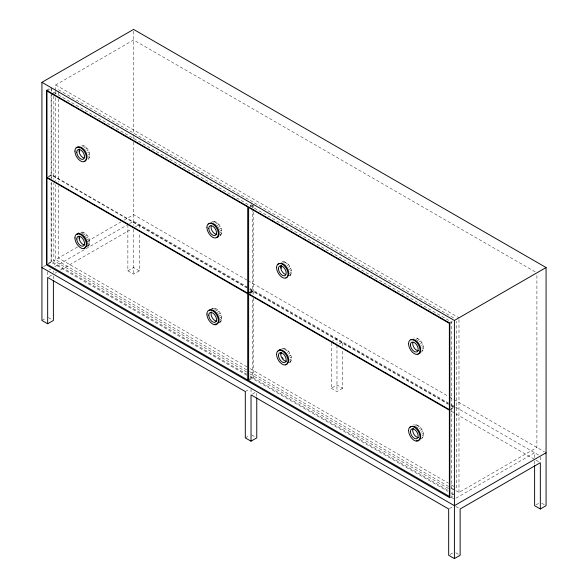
<?xml version="1.0" encoding="UTF-8"?>
<svg xmlns="http://www.w3.org/2000/svg" width="588" height="588" viewBox="0 0 588 588"><rect width="100%" height="100%" fill="white"/><g stroke="black" fill="none" stroke-linecap="round" stroke-linejoin="round"><path stroke-width="0.44" stroke-dasharray="2.94 2.21" d="M88.149 159.458C92.75 154.607 86.546 143.862 80.049 145.42M88.149 246.247C92.75 241.396 86.546 230.65 80.049 232.209M220.14 235.663C225.197 230.849 217.376 218.082 211.129 222.47M218.956 322.812C226.409 319.674 217.575 304.378 211.129 309.259M289.803 275.875C294.404 271.031 288.201 260.286 281.696 261.844M289.803 362.671C294.853 357.857 287.04 345.09 280.792 349.478M420.604 352.447C427.535 349.235 420.383 336.079 413.687 338.049M420.604 439.236C427.535 436.024 420.383 422.868 413.687 424.837M46.518 90.258L50.333 88.053M55.684 90.449L55.684 84.966L133.594 39.984L536.903 272.832M46.974 91.052L50.796 88.847M53.846 95.102L53.846 92.375L56.139 91.052M82.724 146.618L84.099 145.824M84.209 147.698L85.583 146.904M85.591 149.161L86.965 148.367M86.774 150.895L88.149 150.102M87.685 152.792L89.06 151.998M48.503 176.429L51.56 174.665L246.739 287.348M48.503 176.959L51.56 175.195L246.739 287.877M88.259 154.718L89.633 153.924M88.45 156.54L89.824 155.746M88.259 158.143L89.633 157.349M80.556 233.171L82.614 231.981M81.35 234.2L84.099 232.613M82.827 235.281L85.583 233.693M84.209 236.744L86.965 235.156M85.4 238.478L88.149 236.891M86.311 240.374L89.06 238.787M48.503 263.218L51.56 261.454L246.739 374.144M43.512 266.629L47.466 264.35M48.253 263.894L77.947 246.754M87.487 241.242L120.952 221.919M124.053 220.132L133.594 214.62L247.35 280.3M86.884 242.3L89.633 240.713M87.075 244.123L89.824 242.535M86.884 245.725L89.633 244.138M86.995 246.593L89.06 245.402M49.252 269.929L50.84 269.017M54.809 266.724L126.449 225.366M129.625 223.528L133.594 221.235L448.262 402.912M49.098 276.639L51.957 274.986M54.978 273.236L56.566 272.325M60.535 270.032L132.006 228.769M135.027 227.027L139.327 224.542L139.327 229.085M211.849 222.051L213.224 221.257M41.932 320.46L46.231 317.983M127.868 224.542L127.868 270.847L133.594 267.54L139.327 270.847L139.327 232.716M213.231 222.191L214.605 221.397M214.716 222.823L216.09 222.029M215.509 224.3L217.575 223.109M250.003 205.624L251.532 204.742M216.891 225.755L218.956 224.565M250.157 206.594L252.45 205.271M127.868 270.847L133.594 274.155L139.327 270.847M218.075 227.497L220.14 226.306M218.986 229.394L221.051 228.203M219.559 231.319L221.625 230.129M219.758 233.142L221.816 231.951M219.559 234.744L221.625 233.554M219.677 235.612L221.051 234.818M281.512 262.27L282.887 261.476M282.894 262.41L284.269 261.616M284.379 263.042L285.753 262.248M285.856 264.122L287.231 263.328M211.849 308.847L213.224 308.053M287.238 265.578L288.612 264.784M213.231 308.979L214.605 308.185M214.716 309.611L216.09 308.818M288.429 267.32L289.803 266.526M215.509 311.089L217.575 309.898M249.239 292.324L252.296 290.56L252.296 210.577M288.649 269.613L290.715 268.422M250.003 292.412L252.296 291.089L252.296 293.831M250.157 292.853L253.207 291.089L448.482 403.824M216.891 312.551L218.956 311.361M250.157 293.383L253.207 291.619L448.482 404.353M289.906 271.141L291.281 270.348M218.075 314.286L220.14 313.095M289.414 273.361L291.479 272.171M289.906 274.559L291.281 273.765M218.986 316.182L221.051 314.992M289.34 275.831L290.715 275.037M219.559 318.108L221.625 316.917M219.758 319.931L221.816 318.74M219.559 321.533L221.625 320.342M219.677 322.4L221.051 321.607M281.512 349.066L282.887 348.272M282.894 349.199L284.269 348.405M284.379 349.831L285.753 349.037M285.856 350.911L287.231 350.117M287.238 352.374L288.612 351.58M288.429 354.108L289.803 353.315M250.003 378.672L252.296 377.349L252.296 297.491M288.649 356.401L290.715 355.211M248.628 380.524L253.207 377.878L448.394 490.568M289.906 357.93L291.281 357.136M289.414 360.15L291.479 358.959M289.906 361.355L291.281 360.562M289.34 362.62L290.715 361.826M245.306 391.571L249.599 389.094M331.235 341.959L336.968 338.651L336.968 343.194M252.465 394.056L255.332 392.402M339.114 344.024L342.694 341.959L342.694 346.501M245.306 437.876L249.599 435.399M331.235 342.87L331.235 388.264L336.968 384.956L342.694 388.264L342.694 350.132M415.679 339.644L417.745 338.453M417.164 340.724L419.222 339.533M449.82 323.106L453.186 321.166M419.229 341.782L420.604 340.989M331.235 388.264L336.968 391.571L342.694 388.264M420.42 343.524L421.794 342.731M421.331 345.421L422.706 344.627M421.897 347.346L423.272 346.553M422.096 349.169L423.47 348.375M421.897 350.764L423.272 349.97M414.885 425.403L416.26 424.61M415.679 426.432L417.745 425.242M417.164 427.513L419.222 426.322M451.657 408.307L453.186 407.425M450.129 409.718L453.186 407.954M419.229 428.571L420.604 427.777M420.42 430.313L421.794 429.519M421.331 432.209L422.706 431.416M421.897 434.135L423.272 433.341M422.096 435.958L423.47 435.164M421.897 437.56L423.272 436.766M454.708 488.569L451.657 490.333L451.657 322.048L53.846 92.375M451.657 495.096L453.186 494.214M449.82 497.742L453.642 495.537M455.81 490.613L458.985 492.45L536.903 447.468L536.903 273.743M455.994 498.146L534.61 452.76L534.61 457.721M449.394 508.576L452.973 506.503M450.107 554.469L453.686 552.397M536.043 504.857L539.622 502.784M55.684 84.966L458.985 317.814M58.432 89.729L454.649 318.483M248.04 280.696L448.6 396.488M449.401 396.951L544.473 451.841M451.231 404.625L538.748 455.149M249.915 289.186L252.296 290.56M451.657 405.661L453.951 406.984M249.915 289.715L252.296 291.089M451.657 406.19L453.186 407.072M451.268 411.255L455.237 413.548M456.031 414.003L534.61 459.375M536.043 460.198L538.902 461.852M541.769 503.203L544.635 504.857M246.989 366.883L58.432 258.014L58.432 185.764M250.172 368.72L448.284 483.093M451.466 484.931L456.237 487.687L456.237 321.232M246.6 369.83L55.684 259.602L55.684 184.625M249.782 371.66L450.239 487.401M451.033 487.856L455.009 490.157M246.739 372.028L53.846 260.66L53.846 182.919M249.915 373.858L448.482 488.503M249.915 375.975L252.296 377.349M451.569 492.399L453.157 493.317M246.784 375.225L51.097 262.248L51.097 182.699M249.966 377.062L448.041 491.421M451.224 493.259L454.406 495.096M451.231 497.227L454.406 499.065M455.84 506.503L459.419 508.576M48.378 317.564L51.957 319.637M251.752 434.98L256.045 437.465M455.84 552.816L458.699 554.469M540.335 456.979L540.335 461.514M534.61 461.19L534.61 464.821M458.985 319.644L458.985 492.45M336.968 345.266L336.968 391.571M256.765 393.387L256.765 397.018M253.207 204.83L253.207 207.476M253.207 212.018L253.207 291.089M253.207 291.619L253.207 294.36M253.207 298.02L253.207 377.878M252.296 205.183L252.296 209.673M251.032 389.175L251.032 393.71M133.594 31.238L133.594 135.99M133.594 136.681L133.594 138.731M133.594 142.186L133.594 225.571M133.594 229.217L133.594 274.155M58.432 91.559L58.432 95.219M58.432 98.872L58.432 182.104M55.684 91.368L55.684 94.109M55.684 97.77L55.684 180.972M53.846 96.013L53.846 179.259M53.39 270.847L53.39 272.501M53.39 275.97L53.39 279.601M51.56 88.406L51.56 92.073M51.56 92.992L51.56 174.665M51.56 175.195L51.56 178.862M51.56 182.537L51.56 261.454M51.097 87.612L51.097 91.272M51.097 94.925L51.097 179.046M47.665 271.759L47.665 276.294"/><path stroke-width="0.88" d="M76.389 147.853C82.835 142.972 91.662 158.26 84.209 161.406M76.389 234.641L78.674 233.002M208.38 224.057C214.826 219.177 223.653 234.465 216.2 237.611M278.043 264.277C284.489 259.396 293.316 274.684 285.864 277.83M278.043 351.065L280.322 349.426M417.855 354.035C424.786 350.823 417.634 337.666 410.939 339.636M410.027 427.27C416.943 421.677 426.219 440.463 416.473 440.691M53.39 280.513L53.39 320.46L47.665 323.767L41.932 320.46L41.932 82.32L133.594 29.4L546.068 267.54L546.068 505.68L540.335 508.988L534.61 505.68L534.61 465.733M217.391 237.251L218.765 236.457M247.71 293.206L247.71 206.947L46.974 91.052L46.974 177.311L247.71 293.206L249.239 292.324M249.239 379.113L247.71 379.995L46.974 264.1L46.974 177.841L247.71 293.735L249.239 292.853M41.932 82.32L454.406 320.46L546.068 267.54M47.665 323.767L47.665 277.462L245.306 391.571L245.306 437.876L251.032 441.184L256.765 437.876L256.765 397.929M419.046 353.667L420.42 352.874M546.068 452.76L454.406 505.68L41.932 267.54M251.032 441.184L251.032 394.879L448.673 508.988L448.673 555.293L454.406 558.6L460.132 555.293L460.132 508.988L540.335 462.683L540.335 508.988M77.3 233.796C83.988 231.826 91.14 244.983 84.209 248.202M209.291 310.001C216.45 307.414 223.94 323.907 214.818 324.267M278.947 350.22C285.643 348.25 292.795 361.407 285.864 364.619M454.406 320.46L454.406 558.6M247.71 293.735L247.71 379.995M83.959 158.01A5.49 3.168 60 0 1 79.872 154.049A5.49 3.168 60 0 1 79.593 148.918M79.659 151.829A5.49 3.168 60 0 1 79.659 149.514M285.606 274.434A5.49 3.168 60 0 1 281.527 270.473A5.49 3.168 60 0 1 281.248 265.342M281.314 268.253A5.49 3.168 60 0 1 281.314 265.938M216.884 321.092A5.49 3.168 60 0 1 212.202 317.682A5.49 3.168 60 0 1 211.584 311.912M216.884 234.303A5.49 3.168 60 0 1 212.584 231.496A5.49 3.168 60 0 1 211.195 225.983M418.538 437.516A5.49 3.168 60 0 1 413.849 434.098A5.49 3.168 60 0 1 413.239 428.336M418.538 350.727A5.49 3.168 60 0 1 414.231 347.92A5.49 3.168 60 0 1 412.85 342.407M283.122 358.805A5.49 3.168 60 0 1 282.321 357.629M281.182 353.807A5.49 3.168 60 0 1 281.314 352.726M286.547 361.311A5.49 3.168 60 0 1 282.24 358.504A5.49 3.168 60 0 1 280.858 352.991M79.659 238.618A5.49 3.168 60 0 1 79.659 236.303M84.892 244.887A5.49 3.168 60 0 1 80.593 242.08A5.49 3.168 60 0 1 79.204 236.567M449.82 323.106L46.518 90.258L46.518 264.894L449.82 497.742L449.82 323.106M449.364 323.371L248.628 207.476L248.628 293.735L449.364 409.63L449.364 323.371M449.364 410.159L248.628 294.265L248.628 380.524L449.364 496.419L449.364 410.159M74.933 151.116A8.1 4.675 60 0 0 83.525 161.803A8.1 4.675 60 0 0 83.525 150.352A8.1 4.675 60 0 0 74.933 151.116M76.778 152.182A5.49 3.168 60 0 0 82.599 159.422A5.49 3.168 60 0 0 82.599 151.667A5.49 3.168 60 0 0 76.778 152.182M278.433 268.606A5.49 3.168 60 0 0 284.254 275.846A5.49 3.168 60 0 0 284.254 268.084A5.49 3.168 60 0 0 278.433 268.606M276.588 267.54A8.1 4.675 60 0 0 285.18 278.227A8.1 4.675 60 0 0 285.18 266.768A8.1 4.675 60 0 0 276.588 267.54M206.925 314.11A8.1 4.675 60 0 0 215.517 324.796A8.1 4.675 60 0 0 215.517 313.345A8.1 4.675 60 0 0 206.925 314.11M208.769 315.175A5.49 3.168 60 0 0 214.591 322.415A5.49 3.168 60 0 0 214.591 314.661A5.49 3.168 60 0 0 208.769 315.175M206.925 227.321A8.1 4.675 60 0 0 215.517 238.008A8.1 4.675 60 0 0 215.517 226.549A8.1 4.675 60 0 0 206.925 227.321M208.769 228.387A5.49 3.168 60 0 0 214.591 235.626A5.49 3.168 60 0 0 214.591 227.865A5.49 3.168 60 0 0 208.769 228.387M410.424 431.599A5.49 3.168 60 0 0 416.245 438.839A5.49 3.168 60 0 0 416.245 431.077A5.49 3.168 60 0 0 410.424 431.599M408.579 430.534A8.1 4.675 60 0 0 417.171 441.22A8.1 4.675 60 0 0 417.171 429.762A8.1 4.675 60 0 0 408.579 430.534M410.424 344.811A5.49 3.168 60 0 0 416.245 352.05A5.49 3.168 60 0 0 416.245 344.289A5.49 3.168 60 0 0 410.424 344.811M408.579 343.745A8.1 4.675 60 0 0 417.171 354.432A8.1 4.675 60 0 0 417.171 342.973A8.1 4.675 60 0 0 408.579 343.745M276.588 354.329A8.1 4.675 60 0 0 285.18 365.016A8.1 4.675 60 0 0 285.18 353.564A8.1 4.675 60 0 0 276.588 354.329M278.433 355.395A5.49 3.168 60 0 0 284.254 362.634A5.49 3.168 60 0 0 284.254 354.873A5.49 3.168 60 0 0 278.433 355.395M76.778 238.971A5.49 3.168 60 0 0 82.599 246.21A5.49 3.168 60 0 0 82.599 238.456A5.49 3.168 60 0 0 76.778 238.971M74.933 237.905A8.1 4.675 60 0 0 83.525 248.599A8.1 4.675 60 0 0 83.525 237.14A8.1 4.675 60 0 0 74.933 237.905"/></g></svg>
